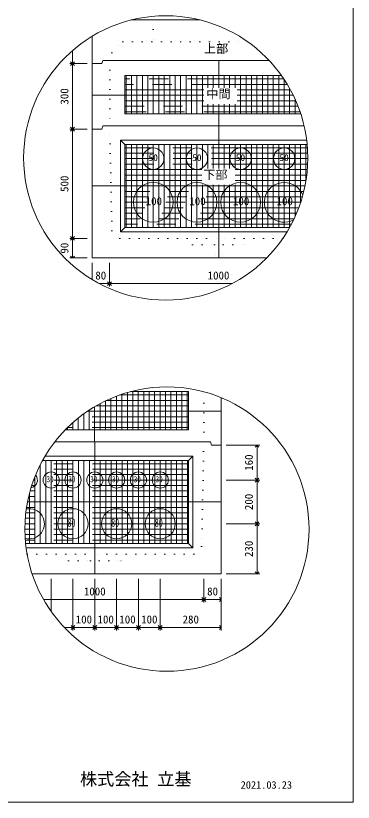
# Model space of a CAD drawing. Units: millimetres, scale not verified. Extents: x -4890 to 18489, y -2335 to 2335.
# Drawn here: x -2944 to -1830, y -1940 to 653 of the extents above; entities that cross this region are included whole.
import ezdxf
from ezdxf.enums import TextEntityAlignment as Align

# ---------------------------------------------------------------- set-up
doc = ezdxf.new("R2010")
doc.units = ezdxf.units.MM
doc.header["$LTSCALE"] = 10
for name, pattern in [('DASHED1', [1.8, 1.2, -0.6]), ('USER2', [50.8, 31.75, -6.35, 6.35, -6.35]), ('USER5', [3.185, 0.01, -3.175])]:
    doc.linetypes.add(name, pattern=pattern)
for name, color, linetype, lineweight in [('0-2_waku', 7, 'Continuous', 18), ('0-3_gaikei', 7, 'Continuous', 18), ('0-4_kakure', 7, 'DASHED1', 5), ('0-5_sunpou', 7, 'Continuous', 5), ('0-7_hole', 7, 'Continuous', 18), ('0-8_uchigawa', 6, 'Continuous', 18), ('0-D_文字１', 7, 'Continuous', 18), ('0-E_コア部分\u3000寸法補助線3', 150, 'USER2', 18), ('0-F_コア部分\u3000寸法補助線2', 150, 'USER2', 18), ('1-0_コア部分\u3000中心補助線', 1, 'Continuous', 18), ('1-1_コア部分\u3000寸法補助線', 7, 'USER2', 5), ('1-2_uchigawa2', 6, 'USER2', 18)]:
    doc.layers.add(name, color=color, linetype=linetype, lineweight=lineweight)
doc.styles.add('ＭＳ ゴシック', font='')
doc.styles.get('ＭＳ ゴシック').set_extended_font_data('MS Gothic')

# ---------------------------------------------------------------- blocks, each defined once
blk = doc.blocks.new('_Open90')
at = {"layer": '0-5_sunpou'}
blk.add_line((0, 0), (-1, 0), dxfattribs=at)
blk.add_lwpolyline([(-0.5, 0.5), (0, 0), (-0.5, -0.5)], dxfattribs=at)

msp = doc.modelspace()

# ---------------------------------------------------------------- linework, layer by layer
at = {"layer": '0-2_waku'}
for p in [(-1829.94, 2334.66), (-4889.94, -1940.34), (-4889.94, -1940.34), (-4889.94, -1940.34), (-4889.94, -1940.34)]:
    msp.add_line(p, (-1829.94, -1940.34), dxfattribs=at)
at = {"layer": '0-3_gaikei'}
for p, q in [((-2562.69, 639.02), (-2508.64, 639.02)), ((-2562.69, 639.02), (-2508.64, 639.02)), ((-2562.69, 639.02), (-2508.64, 639.02)), ((-2335.59, 639.02), (-2562.69, 639.02)), ((-2562.64, 639.02), (-2335.59, 639.02)), ((-2562.64, 639.02), (-2335.59, 639.02)), ((-2692.24, 495.02), (-2692.24, 585.03)), ((-2692.24, 495.02), (-2692.24, -145.78)), ((-2659.84, 495.02), (-2692.24, 495.02)), ((-2659.84, 495.02), (-2692.24, 495.02)), ((-2656.24, 505.82), (-2659.84, 495.02)), ((-2274.03, 505.82), (-2655.63, 505.82)), ((-2108.05, 505.82), (-2274.64, 505.82)), ((-2656.24, 289.82), (-2659.84, 279.02)), ((-2274.03, 289.82), (-2655.63, 289.82)), ((-1992.34, 289.82), (-2274.64, 289.82)), ((-2659.84, 279.02), (-2692.24, 279.02)), ((-2659.84, 279.02), (-2692.24, 279.02)), ((-2692.24, -145.78), (-2115.93, -145.78)), ((-2692.24, -145.78), (-2115.93, -145.78)), ((-2692.24, -145.78), (-2115.93, -145.78)), ((-2265.54, -964.37), (-2265.54, -606.42)), ((-2301.54, -751.97), (-2297.94, -762.77)), ((-2265.54, -762.77), (-2297.94, -762.77))]:
    msp.add_line(p, q, dxfattribs=at)
for points in [[(-2301.54, -751.97), (-2683.14, -751.97), (-2815.21, -751.97)], [(-2889.85, -1187.57), (-2265.54, -1187.57), (-2265.54, -762.77)], [(-2880.71, -1187.57), (-2265.54, -1187.57), (-2265.54, -762.77)]]:
    msp.add_lwpolyline(points, dxfattribs=at)
at = {"layer": '0-4_kakure', "linetype": 'USER5', "lineweight": 18}
for p, q in [((-2490.64, 639.02), (-2490.64, 651.13)), ((-2490.64, 639.02), (-2490.64, 567.02)), ((-2626.83, 531.02), (-2590.83, 567.02)), ((-2590.83, 567.02), (-2178.55, 567.02)), ((-2626.83, 531.02), (-2634.03, 505.82)), ((-2634.03, 505.82), (-2634.03, 289.82)), ((-2626.6, -55.78), (-2634.03, 289.82)), ((-2626.6, -55.78), (-2600.85, -80.98)), ((-2600.85, -80.98), (-2274.03, -80.98)), ((-2360.43, -102.58), (-2382.03, -80.98)), ((-2360.43, -102.58), (-2288.43, -102.58)), ((-2288.43, -102.58), (-2285.55, -145.78)), ((-2062.38, -80.98), (-2274.03, -80.98)), ((-2259.63, -102.58), (-2262.51, -145.78)), ((-2259.63, -102.58), (-2187.63, -102.58)), ((-2187.63, -102.58), (-2166.03, -80.98)), ((-2323.14, -751.97), (-2323.14, -586.84)), ((-2323.14, -751.97), (-2330.57, -1097.57)), ((-2330.57, -1097.57), (-2356.32, -1122.77)), ((-2906.37, -1122.77), (-2683.14, -1122.77)), ((-2769.54, -1144.37), (-2791.14, -1122.77)), ((-2356.32, -1122.77), (-2683.14, -1122.77)), ((-2596.74, -1144.37), (-2575.14, -1122.77)), ((-2769.54, -1144.37), (-2697.54, -1144.37)), ((-2697.54, -1144.37), (-2694.66, -1187.57)), ((-2668.74, -1144.37), (-2671.62, -1187.57)), ((-2668.74, -1144.37), (-2596.74, -1144.37))]:
    msp.add_line(p, q, dxfattribs=at)
at = {"layer": '0-5_sunpou', "color": 150, "lineweight": 18}
for p, q in [((-2756.55, 538.13), (-2756.55, 507.98)), ((-2708.08, 495.02), (-2765.91, 495.02)), ((-2723.92, 495.02), (-2765.91, 495.02)), ((-2756.55, 482.06), (-2756.55, 291.98)), ((-2708.08, 279.02), (-2765.91, 279.02)), ((-2708.08, 279.02), (-2765.91, 279.02)), ((-2756.55, 266.06), (-2756.55, -68.02)), ((-2708.08, -80.98), (-2765.91, -80.98)), ((-2723.92, -80.98), (-2765.91, -80.98)), ((-2756.55, -93.94), (-2756.55, -132.82)), ((-2708.08, -145.78), (-2765.91, -145.78)), ((-2692.24, -161.62), (-2692.24, -216.83)), ((-2634.64, -161.62), (-2634.64, -239.68)), ((-2634.64, -161.62), (-2634.64, -239.68)), ((-2668.46, -230.32), (-2647.6, -230.32)), ((-2621.68, -230.32), (-2229.82, -230.32)), ((-2249.7, -762.77), (-2138.39, -762.77)), ((-2147.75, -775.73), (-2147.75, -865.01)), ((-2249.7, -877.97), (-2138.39, -877.97)), ((-2249.7, -877.97), (-2138.39, -877.97)), ((-2147.75, -890.93), (-2147.75, -1009.01)), ((-2249.7, -1021.97), (-2138.39, -1021.97)), ((-2249.7, -1021.97), (-2138.39, -1021.97)), ((-2147.75, -1034.93), (-2147.75, -1174.61)), ((-2249.7, -1187.57), (-2138.39, -1187.57)), ((-2827.14, -1203.41), (-2827.14, -1311.21)), ((-2755.14, -1203.41), (-2755.14, -1373.87)), ((-2755.14, -1203.41), (-2755.14, -1373.87)), ((-2683.14, -1203.41), (-2683.14, -1373.87)), ((-2683.14, -1203.41), (-2683.14, -1373.87)), ((-2611.14, -1203.41), (-2611.14, -1373.87)), ((-2611.14, -1203.41), (-2611.14, -1373.87)), ((-2539.14, -1203.41), (-2539.14, -1373.87)), ((-2539.14, -1203.41), (-2539.14, -1373.87)), ((-2467.14, -1203.41), (-2467.14, -1373.87)), ((-2467.14, -1203.41), (-2467.14, -1373.87)), ((-2323.14, -1203.41), (-2323.14, -1281.47)), ((-2323.14, -1203.41), (-2323.14, -1281.47)), ((-2265.54, -1203.41), (-2265.54, -1281.47)), ((-2265.54, -1203.41), (-2265.54, -1373.87)), ((-2852.11, -1272.11), (-2336.1, -1272.11)), ((-2310.18, -1272.11), (-2278.5, -1272.11)), ((-2783, -1364.51), (-2768.1, -1364.51)), ((-2742.18, -1364.51), (-2696.1, -1364.51)), ((-2670.18, -1364.51), (-2624.1, -1364.51)), ((-2598.18, -1364.51), (-2552.1, -1364.51)), ((-2526.18, -1364.51), (-2480.1, -1364.51)), ((-2454.18, -1364.51), (-2278.5, -1364.51))]:
    msp.add_line(p, q, dxfattribs=at)
for centre in [(-2449.14, 184.1), (-2444.93, -1039.62)]:
    msp.add_circle(centre, 468.88, dxfattribs=at)
at = {"layer": '0-7_hole'}
for centre, radius in [((-2490.03, 181.82), 35.28), ((-2346.03, 181.82), 35.28), ((-2202.03, 181.82), 35.28), ((-2058.03, 181.82), 35.28), ((-2490.03, 37.82), 65.52), ((-2346.03, 37.82), 65.52), ((-2202.03, 37.82), 65.52), ((-2827.14, -877.97), 26.64), ((-2755.14, -877.97), 26.64), ((-2683.14, -877.97), 26.64), ((-2611.14, -877.97), 26.64), ((-2539.14, -877.97), 26.64), ((-2467.14, -877.97), 26.64), ((-2755.14, -1021.97), 49.68), ((-2611.14, -1021.97), 49.68), ((-2467.14, -1021.97), 49.68)]:
    msp.add_circle(centre, radius, dxfattribs=at)
for centre, radius, start, end in [((-2058.03, 37.82), 65.52, 20.66629, 298.32089), ((-2899.14, -877.97), 26.64, 281.59033, 39.2294), ((-2899.14, -1021.97), 49.68, 253.99064, 101.55918)]:
    msp.add_arc(centre, radius, start, end, dxfattribs=at)
at = {"layer": '0-8_uchigawa'}
for p, q in [((-2598.03, 243.02), (-2583.63, 228.62)), ((-2598.03, -59.38), (-2598.03, 243.02)), ((-2583.63, 228.62), (-2274.03, 228.62)), ((-2583.63, -44.98), (-2583.63, 228.62)), ((-2274.03, 228.62), (-1982.38, 228.62)), ((-2598.03, -59.38), (-2583.63, -44.98)), ((-2583.63, -44.98), (-2040.03, -44.98)), ((-2598.03, -59.38), (-2048.43, -59.38)), ((-2359.14, -1101.17), (-2359.14, -798.77)), ((-2373.54, -1086.77), (-2373.54, -813.17)), ((-2911.43, -1086.77), (-2373.54, -1086.77)), ((-2359.14, -1101.17), (-2373.54, -1086.77)), ((-2909.75, -1101.17), (-2359.14, -1101.17))]:
    msp.add_line(p, q, dxfattribs=at)
for points in [[(-2598.03, 243.02), (-2274.03, 243.02), (-1983.98, 243.02)], [(-2855.5, -813.17), (-2683.14, -813.17), (-2373.54, -813.17), (-2359.14, -798.77)], [(-2847.22, -798.77), (-2683.14, -798.77), (-2359.14, -798.77)]]:
    msp.add_lwpolyline(points, dxfattribs=at)
at = {"layer": '0-E_コア部分\u3000寸法補助線3'}
for p, q in [((-2580.03, 329.42), (-2580.03, 455.42)), ((-2544.03, 329.42), (-2544.03, 455.42)), ((-2508.03, 329.42), (-2508.03, 455.42)), ((-2472.03, 329.42), (-2472.03, 455.42)), ((-2436.03, 329.42), (-2436.03, 455.42)), ((-2400.03, 329.42), (-2400.03, 455.42)), ((-2364.03, 329.42), (-2364.03, 455.42)), ((-2328.03, 329.42), (-2328.03, 455.42)), ((-2292.03, 415.64), (-2292.03, 455.42)), ((-2256.03, 415.64), (-2256.03, 455.42)), ((-2220.03, 415.64), (-2220.03, 455.42)), ((-2184.03, 329.42), (-2184.03, 455.42)), ((-2148.03, 329.42), (-2148.03, 455.42)), ((-2112.03, 329.42), (-2112.03, 455.42)), ((-2076.03, 329.42), (-2076.03, 455.42)), ((-2323.02, 408.62), (-2583.63, 408.62)), ((-2037.51, 408.62), (-2212.86, 408.62)), ((-2040.03, 329.42), (-2040.03, 413.17)), ((-2323.02, 372.62), (-2583.63, 372.62)), ((-2019.83, 372.62), (-2212.86, 372.62)), ((-2292.03, 329.42), (-2292.03, 361.74)), ((-2256.03, 329.42), (-2256.03, 361.74)), ((-2220.03, 329.42), (-2220.03, 361.74)), ((-2004.03, 329.42), (-2004.03, 331.48)), ((-1981.48, 217.82), (-2583.63, 217.82)), ((-2580.03, -44.98), (-2580.03, 228.62)), ((-2544.03, -44.98), (-2544.03, 228.62)), ((-2508.03, -44.98), (-2508.03, 228.62)), ((-2472.03, -44.98), (-2472.03, 228.62)), ((-2436.03, -44.98), (-2436.03, 228.62)), ((-2400.03, -44.98), (-2400.03, 228.62)), ((-2364.03, -44.98), (-2364.03, 228.62)), ((-2328.03, 149.84), (-2328.03, 228.62)), ((-2292.03, 149.84), (-2292.03, 228.62)), ((-2256.03, 149.84), (-2256.03, 228.62)), ((-2220.03, 149.84), (-2220.03, 228.62)), ((-2184.03, -44.98), (-2184.03, 228.62)), ((-2148.03, -44.98), (-2148.03, 228.62)), ((-2112.03, -44.98), (-2112.03, 228.62)), ((-2076.03, -44.98), (-2076.03, 228.62)), ((-2040.03, -44.98), (-2040.03, 228.62)), ((-2004.03, 36.71), (-2004.03, 228.62)), ((-1980.27, 181.82), (-2583.63, 181.82)), ((-2329.65, 145.82), (-2583.63, 145.82)), ((-1981.83, 145.82), (-2219.49, 145.82)), ((-2329.65, 109.82), (-2583.63, 109.82)), ((-1986.18, 109.82), (-2219.49, 109.82)), ((-2328.03, -44.98), (-2328.03, 95.94)), ((-2292.03, -44.98), (-2292.03, 95.94)), ((-2256.03, -44.98), (-2256.03, 95.94)), ((-2220.03, -44.98), (-2220.03, 95.94)), ((-1993.41, 73.82), (-2583.63, 73.82)), ((-2003.66, 37.82), (-2583.63, 37.82)), ((-2017.14, 1.82), (-2583.63, 1.82)), ((-2034.17, -34.18), (-2583.63, -34.18)), ((-2593.75, -712.37), (-2593.75, -594.99)), ((-2557.75, -712.37), (-2557.75, -586.37)), ((-2521.75, -712.37), (-2521.75, -586.37)), ((-2485.75, -712.37), (-2485.75, -586.37)), ((-2449.75, -712.37), (-2449.75, -586.37)), ((-2413.75, -712.37), (-2413.75, -586.37)), ((-2377.75, -712.37), (-2377.75, -586.37)), ((-2629.75, -712.37), (-2629.75, -608.71)), ((-2701.75, -712.37), (-2701.75, -647.33)), ((-2374.15, -633.17), (-2678.69, -633.17)), ((-2665.75, -712.37), (-2665.75, -626)), ((-2737.75, -712.37), (-2737.75, -673.42)), ((-2374.15, -669.17), (-2732.36, -669.17)), ((-2773.75, -712.37), (-2773.75, -705.37)), ((-2373.54, -823.97), (-2861.27, -823.97)), ((-2845.14, -1086.77), (-2845.14, -813.17)), ((-2809.14, -1086.77), (-2809.14, -813.17)), ((-2773.14, -1086.77), (-2773.14, -813.17)), ((-2737.14, -1086.77), (-2737.14, -813.17)), ((-2701.14, -1086.77), (-2701.14, -813.17)), ((-2665.14, -1086.77), (-2665.14, -813.17)), ((-2629.14, -1086.77), (-2629.14, -813.17)), ((-2593.14, -1086.77), (-2593.14, -813.17)), ((-2557.14, -1086.77), (-2557.14, -813.17)), ((-2521.14, -1086.77), (-2521.14, -813.17)), ((-2485.14, -1086.77), (-2485.14, -813.17)), ((-2449.14, -1086.77), (-2449.14, -813.17)), ((-2413.14, -1086.77), (-2413.14, -813.17)), ((-2377.14, -1086.77), (-2377.14, -813.17)), ((-2881.14, -1086.77), (-2881.14, -867.67)), ((-2373.54, -859.97), (-2878.03, -859.97)), ((-2373.54, -895.97), (-2891.26, -895.97)), ((-2373.54, -931.97), (-2901.28, -931.97)), ((-2373.54, -967.97), (-2908.3, -967.97)), ((-2373.54, -1003.97), (-2912.45, -1003.97)), ((-2373.54, -1039.97), (-2913.81, -1039.97)), ((-2373.54, -1075.97), (-2912.4, -1075.97))]:
    msp.add_line(p, q, dxfattribs=at)
at = {"layer": '0-F_コア部分\u3000寸法補助線2'}
for p, q in [((-2562.03, 329.42), (-2562.03, 455.42)), ((-2526.03, 329.42), (-2526.03, 455.42)), ((-2490.03, 329.42), (-2490.03, 455.42)), ((-2454.03, 329.42), (-2454.03, 455.42)), ((-2382.03, 329.42), (-2382.03, 455.42)), ((-2310.03, 415.64), (-2310.03, 455.42)), ((-2238.03, 415.64), (-2238.03, 455.42)), ((-2166.03, 329.42), (-2166.03, 455.42)), ((-2094.03, 329.42), (-2094.03, 455.42)), ((-2047.85, 426.62), (-2583.63, 426.62)), ((-2022.03, 329.42), (-2022.03, 377.55)), ((-2012.37, 354.62), (-2583.63, 354.62)), ((-2310.03, 329.42), (-2310.03, 361.74)), ((-2238.03, 329.42), (-2238.03, 361.74)), ((-2526.03, -44.98), (-2526.03, 228.62)), ((-2490.03, -44.98), (-2490.03, 228.62)), ((-2454.03, -44.98), (-2454.03, 228.62)), ((-2382.03, -44.98), (-2382.03, 228.62)), ((-2310.03, 149.84), (-2310.03, 228.62)), ((-2238.03, 149.84), (-2238.03, 228.62)), ((-2166.03, -44.98), (-2166.03, 228.62)), ((-2094.03, -44.98), (-2094.03, 228.62)), ((-2022.03, -9.35), (-2022.03, 228.62)), ((-1980.52, 199.82), (-2583.63, 199.82)), ((-2329.65, 127.82), (-2583.63, 127.82)), ((-1983.65, 127.82), (-2219.49, 127.82)), ((-2310.03, -44.98), (-2310.03, 95.94)), ((-2238.03, -44.98), (-2238.03, 95.94)), ((-1998.15, 55.82), (-2583.63, 55.82)), ((-2025.19, -16.18), (-2583.63, -16.18)), ((-2575.75, -712.37), (-2575.75, -589.36)), ((-2503.75, -712.37), (-2503.75, -586.37)), ((-2431.75, -712.37), (-2431.75, -586.37)), ((-2647.75, -712.37), (-2647.75, -616.88)), ((-2374.15, -615.17), (-2644.15, -615.17)), ((-2719.75, -712.37), (-2719.75, -659.73)), ((-2374.15, -687.17), (-2754.16, -687.17)), ((-2863.14, -1086.77), (-2863.14, -827.61)), ((-2791.14, -1086.77), (-2791.14, -813.17)), ((-2719.14, -1086.77), (-2719.14, -813.17)), ((-2647.14, -1086.77), (-2647.14, -813.17)), ((-2575.14, -1086.77), (-2575.14, -813.17)), ((-2503.14, -1086.77), (-2503.14, -813.17)), ((-2431.14, -1086.77), (-2431.14, -813.17)), ((-2373.54, -841.97), (-2870.11, -841.97)), ((-2899.14, -1086.77), (-2899.14, -923.26)), ((-2373.54, -913.97), (-2896.66, -913.97)), ((-2373.54, -985.97), (-2910.73, -985.97)), ((-2373.54, -1057.97), (-2913.45, -1057.97))]:
    msp.add_line(p, q, dxfattribs=at)
at = {"layer": '1-0_コア部分\u3000中心補助線'}
for p, q in [((-2274.03, 415.64), (-2274.03, 505.82)), ((-2323.02, 390.62), (-2692.24, 390.62)), ((-2028.19, 390.62), (-2212.86, 390.62)), ((-2274.03, 289.82), (-2274.03, 361.74)), ((-2274.03, 149.84), (-2274.03, 289.82)), ((-2691.63, 91.82), (-1989.43, 91.82)), ((-2274.03, -145.78), (-2274.03, 95.94)), ((-2683.75, -751.97), (-2683.75, -636.12)), ((-2266.77, -651.17), (-2707.52, -651.17)), ((-2683.14, -1187.57), (-2683.14, -751.97)), ((-2905.16, -949.97), (-2265.54, -949.97))]:
    msp.add_line(p, q, dxfattribs=at)
at = {"layer": '1-1_コア部分\u3000寸法補助線'}
for p, q in [((-2059.3, 444.62), (-2583.63, 444.62)), ((-2562.03, 329.42), (-2562.03, 455.42)), ((-2490.03, 329.42), (-2490.03, 455.42)), ((-2418.03, 329.42), (-2418.03, 455.42)), ((-2346.03, 329.42), (-2346.03, 455.42)), ((-2202.03, 329.42), (-2202.03, 455.42)), ((-2130.03, 329.42), (-2130.03, 455.42)), ((-2058.03, 329.42), (-2058.03, 442.71)), ((-2005.76, 336.62), (-2583.63, 336.62)), ((-2562.03, -44.98), (-2562.03, 228.62)), ((-2490.03, -44.98), (-2490.03, 228.62)), ((-2418.03, -44.98), (-2418.03, 228.62)), ((-2346.03, -44.98), (-2346.03, 228.62)), ((-2202.03, -44.98), (-2202.03, 228.62)), ((-2130.03, -44.98), (-2130.03, 228.62)), ((-2058.03, -44.98), (-2058.03, 228.62)), ((-1986.03, 110.78), (-1986.03, 228.62)), ((-1980.7, 163.82), (-2583.63, 163.82)), ((-2009.98, 19.82), (-2583.63, 19.82)), ((-2539.75, -712.37), (-2539.75, -586.37)), ((-2467.75, -712.37), (-2467.75, -586.37)), ((-2395.75, -712.37), (-2395.75, -586.37)), ((-2611.75, -712.37), (-2611.75, -601.42)), ((-2374.15, -597.17), (-2600.12, -597.17)), ((-2755.75, -712.37), (-2755.75, -688.57)), ((-2374.15, -705.17), (-2773.55, -705.17)), ((-2827.14, -1086.77), (-2827.14, -813.17)), ((-2755.14, -1086.77), (-2755.14, -813.17)), ((-2611.14, -1086.77), (-2611.14, -813.17)), ((-2539.14, -1086.77), (-2539.14, -813.17)), ((-2467.14, -1086.77), (-2467.14, -813.17)), ((-2395.14, -1086.77), (-2395.14, -813.17)), ((-2373.54, -877.97), (-2885.06, -877.97)), ((-2899.14, -1086.77), (-2899.14, -923.26)), ((-2373.54, -1021.97), (-2913.47, -1021.97))]:
    msp.add_line(p, q, dxfattribs=at)
at = {"layer": '1-2_uchigawa2'}
for p, q in [((-2583.63, 455.42), (-2274.03, 455.42)), ((-2583.63, 455.42), (-2583.63, 329.42)), ((-2066.74, 455.42), (-2274.03, 455.42)), ((-2583.63, 329.42), (-2274.03, 329.42)), ((-2003.35, 329.42), (-2274.03, 329.42)), ((-2374.15, -586.37), (-2564.98, -586.37)), ((-2374.15, -586.37), (-2374.15, -712.37)), ((-2780.72, -712.37), (-2683.75, -712.37)), ((-2374.15, -712.37), (-2683.75, -712.37))]:
    msp.add_line(p, q, dxfattribs=at)

# ---------------------------------------------------------------- block references
at = {"layer": '0-5_sunpou', "xscale": 12.96, "yscale": 12.96}
for p, rotation in [((-2756.55, 495.02), 270), ((-2756.55, 495.02), 90), ((-2756.55, 279.02), 270), ((-2756.55, 279.02), 90), ((-2756.55, -80.98), 270), ((-2756.55, -80.98), 90), ((-2756.55, -145.78), 270), ((-2634.64, -230.32), 180), ((-2147.75, -762.77), 90), ((-2147.75, -877.97), 270), ((-2147.75, -877.97), 90), ((-2147.75, -1021.97), 270), ((-2147.75, -1021.97), 90), ((-2147.75, -1187.57), 270), ((-2323.14, -1272.11), 180), ((-2755.14, -1364.51), 180), ((-2683.14, -1364.51), 180), ((-2611.14, -1364.51), 180), ((-2539.14, -1364.51), 180), ((-2467.14, -1364.51), 180)]:
    msp.add_blockref('_Open90', p, dxfattribs=dict(at, rotation=rotation))
for p in [(-2634.64, -230.32), (-2323.14, -1272.11), (-2265.54, -1272.11), (-2755.14, -1364.51), (-2683.14, -1364.51), (-2611.14, -1364.51), (-2539.14, -1364.51), (-2467.14, -1364.51), (-2265.54, -1364.51)]:
    msp.add_blockref('_Open90', p, dxfattribs=at)

# ---------------------------------------------------------------- texts
at = {"layer": '0-5_sunpou', "style": 'ＭＳ ゴシック'}
for s, p in [('300', (-2762.31, 360.02)), ('500', (-2762.31, 72.02)), ('90', (-2762.31, -131.38)), ('160', (-2153.51, -847.37)), ('200', (-2153.51, -976.97)), ('230', (-2153.51, -1131.77))]:
    msp.add_text(s, height=26.39, rotation=90, dxfattribs=at).set_placement(p, align=Align.BOTTOM_LEFT)
for s, p in [('80', (-2681.44, -224.56)), ('1000', (-2310.64, -224.56)), ('1000', (-2719.14, -1266.35)), ('80', (-2312.34, -1266.35)), ('100', (-2746.14, -1358.75)), ('100', (-2674.14, -1358.75)), ('100', (-2602.14, -1358.75)), ('100', (-2530.14, -1358.75)), ('280', (-2393.34, -1358.75))]:
    msp.add_text(s, height=26.39, dxfattribs=at).set_placement(p, align=Align.BOTTOM_LEFT)
at = {"layer": '0-D_文字１', "style": 'ＭＳ ゴシック'}
for s, height, p in [('上部', 29.33, (-2322.83, 521.38)), ('中間', 29.33, (-2315.11, 371.91)), ('50', 22.43, (-2505.57, 167.17)), ('50', 22.43, (-2361.57, 167.17)), ('50', 22.43, (-2217.57, 167.17)), ('50', 22.43, (-2073.57, 167.17)), ('下部', 29.33, (-2325.34, 105.66)), ('100', 26.39, (-2515.19, 20.41)), ('100', 26.39, (-2371.19, 20.41)), ('100', 26.39, (-2227.19, 20.41)), ('100', 26.39, (-2083.19, 20.41)), ('株式会社 立基', 41.57, (-2732.17, -1896.86)), ('2021.03.23', 24.94, (-2201.66, -1903.07))]:
    msp.add_text(s, height=height, dxfattribs=at).set_placement(p, align=Align.BOTTOM_LEFT)
at = {"layer": '0-D_文字１', "style": 'ＭＳ ゴシック', "width": 0.7}
for s, height, p in [('30', 20.19, (-2842.26, -891.32)), ('30', 20.19, (-2770.26, -891.32)), ('30', 20.19, (-2698.26, -891.32)), ('30', 20.19, (-2626.26, -891.32)), ('30', 20.19, (-2554.26, -891.32)), ('30', 20.19, (-2482.26, -891.32)), ('80', 26.39, (-2773.19, -1039.74)), ('80', 26.39, (-2629.19, -1039.74)), ('80', 26.39, (-2485.19, -1039.74))]:
    msp.add_text(s, height=height, dxfattribs=at).set_placement(p, align=Align.BOTTOM_LEFT)

doc.saveas('drawing.dxf')
